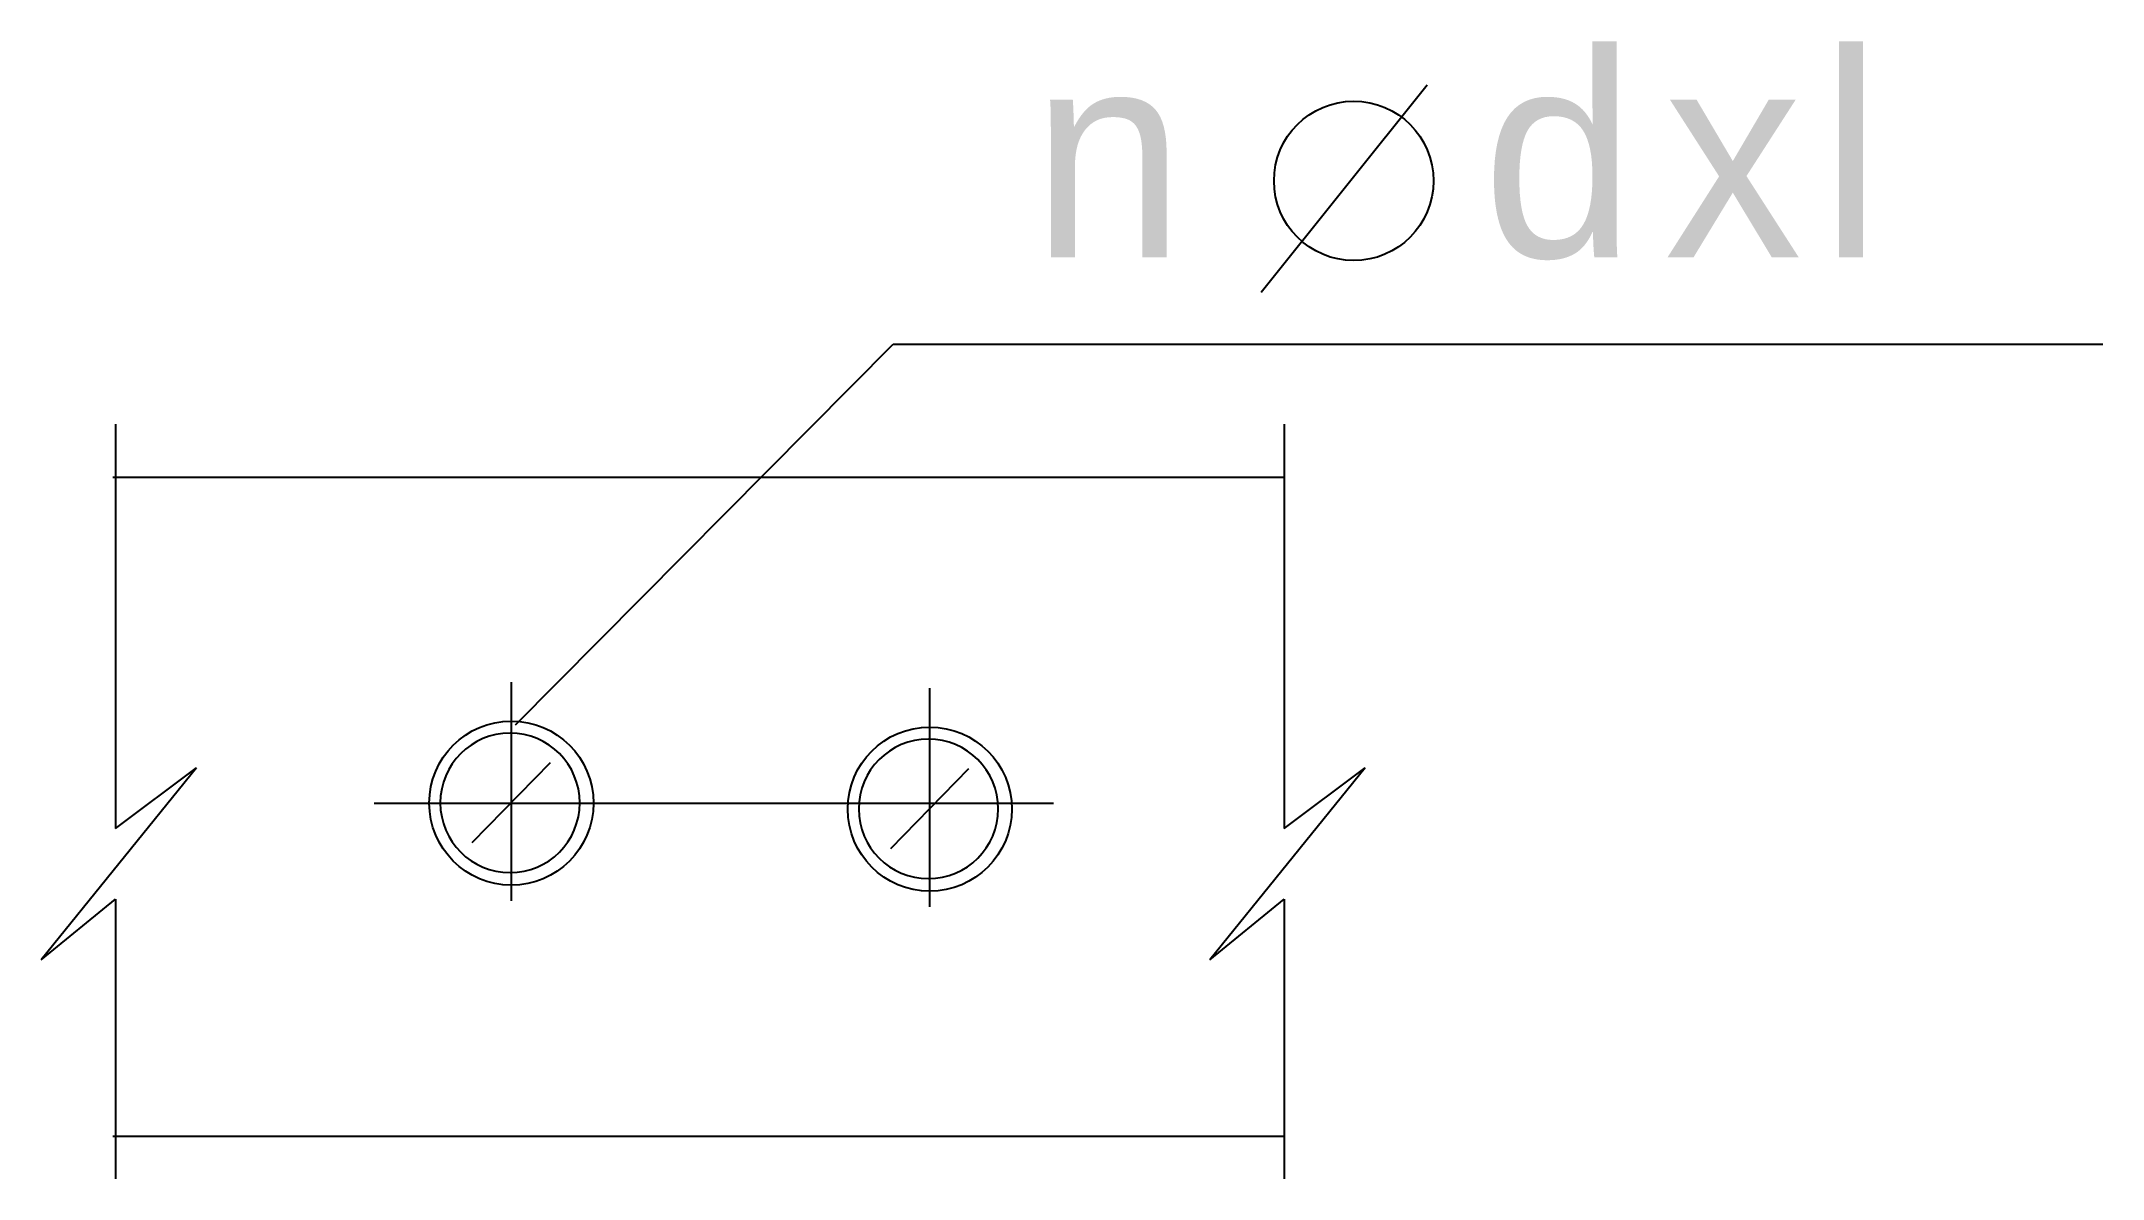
# Model space of a CAD drawing. Header units: metres. Extents: x -157596 to -155084, y -359885 to -358499.
import ezdxf

# ---------------------------------------------------------------- set-up
doc = ezdxf.new("R2010")
doc.units = ezdxf.units.M
for name, color, linetype in [('AXIS', 1, 'Continuous'), ('DIM', 4, 'Continuous'), ('K', 2, 'Continuous'), ('STEEL', 1, 'Continuous'), ('TEXT', 3, 'Continuous')]:
    doc.layers.add(name, color=color, linetype=linetype)

msp = doc.modelspace()

# ---------------------------------------------------------------- linework, layer by layer
at = {"layer": 'AXIS'}
for p, q in [((-157023.11, -359546.06), (-157023.11, -359279.87)), ((-156513.34, -359553.37), (-156513.34, -359287.18)), ((-157190.08, -359427.07), (-156362.53, -359427.07))]:
    msp.add_line(p, q, dxfattribs=at)
at = {"layer": 'DIM'}
msp.add_line((-155907.4, -358552.38), (-156109.46, -358804.74), dxfattribs=at)
for points in [[(-157109.72, -359426.81, 1), (-156939.72, -359426.81, 1)], [(-156599.95, -359434.12, 1), (-156429.95, -359434.12, 1)]]:
    msp.add_lwpolyline(points, format="xyb", close=True, dxfattribs=at)
msp.add_circle((-155996.77, -358668.86), 97.15, dxfattribs=at)
at = {"layer": 'K'}
for p, q in [((-157508.71, -359029.98), (-156082.15, -359029.98)), ((-156975.93, -359378.07), (-157071.06, -359475.54)), ((-156466.17, -359385.38), (-156561.29, -359482.85)), ((-157508.71, -359833.01), (-156082.15, -359833.01))]:
    msp.add_line(p, q, dxfattribs=at)
at = {"layer": 'STEEL'}
for centre in [(-157023.11, -359427.07), (-156513.34, -359434.38)]:
    msp.add_circle(centre, 100, dxfattribs=at)
at = {"layer": 'TEXT'}
for p, q in [((-157017.93, -359331.88), (-156557.8, -358867.68)), ((-156557.8, -358867.68), (-155084.25, -358867.68)), ((-157505.47, -358965.2), (-157505.47, -359457.85)), ((-156081.67, -358965.2), (-156081.67, -359457.85)), ((-157406.85, -359383.95), (-157595.87, -359617.96)), ((-157505.47, -359457.85), (-157406.85, -359383.95)), ((-155983.05, -359383.95), (-156172.07, -359617.96)), ((-156081.67, -359457.85), (-155983.05, -359383.95)), ((-157595.87, -359617.96), (-157505.47, -359544.06)), ((-157505.47, -359544.06), (-157505.47, -359884.81)), ((-156172.07, -359617.96), (-156081.67, -359544.06)), ((-156081.67, -359544.06), (-156081.67, -359884.81))]:
    msp.add_line(p, q, dxfattribs=at)

# ---------------------------------------------------------------- texts
at = {"layer": 'DIM'}
for s, p in [('d', (-155839.97, -358762.03)), ('l', (-155428.19, -358762.03)), ('n', (-156389.01, -358762.03)), ('x', (-155618.24, -358762.03))]:
    msp.add_text(s, height=250, dxfattribs=at).set_placement(p)

doc.saveas('drawing.dxf')
